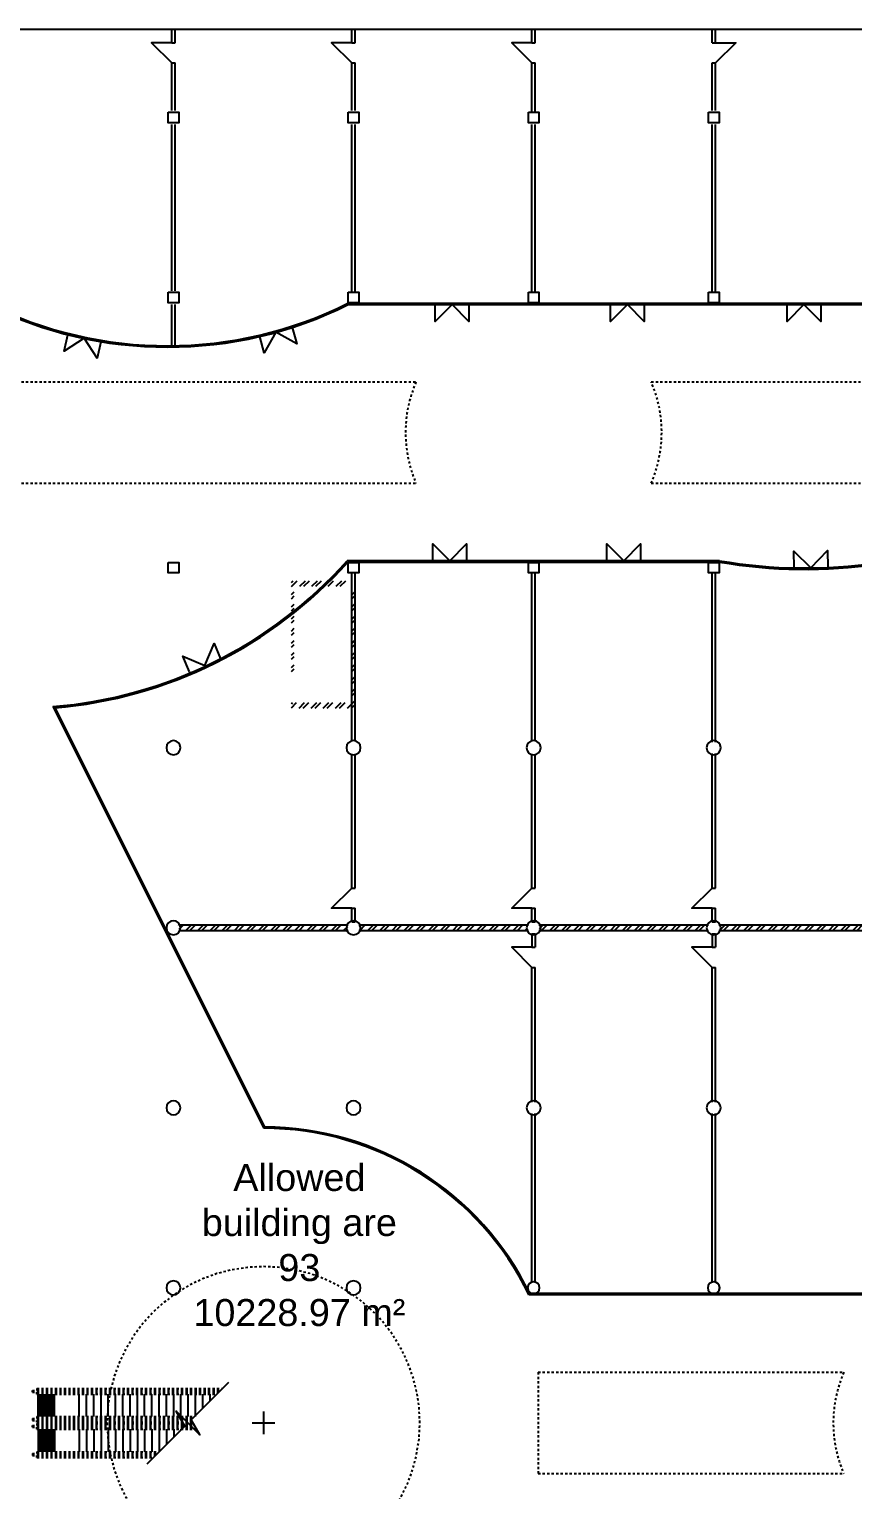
# Model space of a CAD drawing. Header units: metres. Extents: x 183920 to 185578, y 20757 to 21440.
# Drawn here: x 184339 to 184375.5, y 20920.4 to 20985.3 of the extents above; entities that cross this region are included whole.
import ezdxf

# ---------------------------------------------------------------- set-up
doc = ezdxf.new("R2010")
doc.units = ezdxf.units.M
for name, pattern in [('Style_13', [0]), ('Style_15', [9.525e-07, 6.35e-07, -3.175e-07]), ('Style_23', [0]), ('Style_29', [5e-07, 2.5e-07, -2.5e-07]), ('Style_8', [0])]:
    doc.linetypes.add(name, pattern=pattern)
for name, color, linetype, true_color in [('0_1', 7, 'Continuous', 0x000000), ('Background', 7, 'Continuous', 0xfabd88), ('brick', 12, 'Continuous', 0xbd0000), ('COLON', 5, 'Continuous', 0x0000ff), ('DOORS', 8, 'Continuous', 0x414141), ('DRAW', 7, 'Continuous', 0xffffff), ('GKL', 5, 'Continuous', 0x0000ff), ('Glass', 4, 'Continuous', 0x00ffff), ('WALL', 7, 'Continuous', 0x000000)]:
    doc.layers.add(name, color=color, linetype=linetype, true_color=true_color)
doc.styles.add('Style_11', font='', dxfattribs={"height": 1.2})
doc.styles.get('Style_11').set_extended_font_data('arial')
pattern_1 = [(45, (-3.600000000000116, 82), (-0.2694076836320746, 0.2694076836320746), []), (45, (-3.420394800000009, 82), (-0.2694076836320746, 0.2694076836320746), [])]

# ---------------------------------------------------------------- blocks, each defined once
blk = doc.blocks.new('AC584E3954')
at = {"layer": 'Glass', "linetype": 'Style_13'}
for points in [[(-0.8850831972660963, -1.234254007406082), (-0.8850831972660963, -1.174254007406082)], [(0.6149168027339037, -1.234254007406082), (0.6149168027339037, -1.984254007406082), (-0.1350831972660962, -1.234254007406082), (-0.8850831972660963, -1.984254007406082), (-0.8850831972660963, -1.234254007406082)], [(0.6149168027339037, -1.234254007406082), (0.6149168027339037, -1.174254007406082)]]:
    blk.add_lwpolyline(points, dxfattribs=at)
blk = doc.blocks.new('AC7174312D')
at = {"layer": 'WALL', "linetype": 'Style_13'}
for points in [[(4.25, -5.749999999999956), (4.25, -6.749999999999956)], [(3.75, -6.249999999999956), (4.75, -6.249999999999956)]]:
    blk.add_lwpolyline(points, dxfattribs=at)

msp = doc.modelspace()

# ---------------------------------------------------------------- hatches: boundary and pattern name
at = {"layer": 'DRAW'}
h = msp.add_hatch(dxfattribs=at)
h.set_pattern_fill('PATTERN_0', color=256, scale=0.04, style=0, pattern_type=2)
h.set_pattern_definition(pattern_1)
h.paths.add_polyline_path([(184350.6074337187, 20955.36363197711), (184350.6074337187, 20955.11363197711), (184353.4274337187, 20955.11363197711), (184353.4274337187, 20960.45863197711), (184353.3074337186, 20960.45863197711), (184353.3074337186, 20955.36363197711), (184350.6074337187, 20955.36363197711)], flags=0)
h.paths.add_polyline_path([(184350.6074337187, 20960.78363197711), (184353.1024337187, 20960.78363197711), (184353.1024337187, 20960.72363197711), (184353.1024337187, 20960.53363197711), (184350.7274337187, 20960.53363197711), (184350.7274337187, 20956.56363197711), (184350.6074337187, 20956.56363197711), (184350.6074337187, 20960.78363197711)], flags=0)
h = msp.add_hatch(dxfattribs=at)
h.set_pattern_fill('PATTERN_0', color=256, scale=0.04, style=0, pattern_type=2)
h.set_pattern_definition(pattern_1)
edge = h.paths.add_edge_path(flags=0)
edge.add_line((184361.1337672897, 20945.48654259391), (184353.6011001476, 20945.48654259391))
edge.add_arc((184353.3674337187, 20945.36154259395), 0.2649999999882947, -9.51058609643951e-09, 28.144581299073707, ccw=False)
edge.add_arc((184353.3674337187, 20945.36154259387), 0.2649999999894779, -28.144581299009474, 9.44652356338338e-09, ccw=False)
edge.add_line((184353.6011001476, 20945.23654259391), (184361.1337672897, 20945.23654259391))
edge.add_arc((184361.3674337187, 20945.36154259392), 0.2650000000044944, 180.0000000031302, 208.1445813115359, ccw=False)
edge.add_arc((184361.3674337187, 20945.3615425939), 0.2650000000031514, 151.8554186883914, 179.9999999969426, ccw=False)
edge.add_line((184361.1337672897, 20945.48654259391), (184361.1337672897, 20945.48654259391))
edge = h.paths.add_edge_path(flags=0)
edge.add_line((184353.1337672897, 20945.48654259391), (184345.6011001476, 20945.48654259391))
edge.add_arc((184345.3674337187, 20945.36154259395), 0.2649999999873728, -9.560608305037022e-09, 28.144581299123615, ccw=False)
edge.add_arc((184345.3674337187, 20945.36154259387), 0.2649999999903997, -28.144581298959622, 9.39661504162359e-09, ccw=False)
edge.add_line((184345.6011001476, 20945.23654259391), (184353.1337672897, 20945.23654259391))
edge.add_arc((184353.3674337187, 20945.36154259392), 0.2650000000050823, 180.0000000031621, 208.1445813115041, ccw=False)
edge.add_arc((184353.3674337187, 20945.3615425939), 0.2650000000025781, 151.8554186883603, 179.9999999969736, ccw=False)
edge.add_line((184353.1337672897, 20945.48654259391), (184353.1337672897, 20945.48654259391))
h = msp.add_hatch(dxfattribs=at)
h.set_pattern_fill('PATTERN_0', color=256, scale=0.04, style=0, pattern_type=2)
h.set_pattern_definition(pattern_1)
edge = h.paths.add_edge_path(flags=0)
edge.add_line((184369.1337672897, 20945.48654259391), (184361.6011001476, 20945.48654259391))
edge.add_arc((184361.3674337187, 20945.36154259395), 0.26499999998836, -9.507118647889001e-09, 28.144581299070126, ccw=False)
edge.add_arc((184361.3674337187, 20945.36154259387), 0.2649999999894126, -28.14458129901311, 9.44999101193389e-09, ccw=False)
edge.add_line((184361.6011001476, 20945.23654259391), (184369.1337672897, 20945.23654259391))
edge.add_arc((184369.3674337187, 20945.36154259392), 0.2650000000043637, 180.0000000031231, 208.144581311543, ccw=False)
edge.add_arc((184369.3674337187, 20945.3615425939), 0.2650000000033185, 151.8554186884004, 179.9999999969335, ccw=False)
edge.add_line((184369.1337672897, 20945.48654259391), (184369.1337672897, 20945.48654259391))
edge = h.paths.add_edge_path(flags=0)
edge.add_arc((184377.3674337187, 20945.36154259393), 0.3149999999940961, 156.6201318884875, 180.0000000042841)
edge.add_arc((184377.3674337187, 20945.36154259389), 0.3149999999968788, 179.9999999958206, 203.3798681114078)
edge.add_line((184377.0782970728, 20945.23654259391), (184369.6011001476, 20945.23654259391))
edge.add_arc((184369.3674337187, 20945.36154259387), 0.2649999999903344, 331.8554187010369, 360.0000000094)
edge.add_arc((184369.3674337187, 20945.36154259395), 0.2649999999874382, 359.999999990443, 388.1445812991201)
edge.add_line((184369.6011001476, 20945.48654259391), (184377.0782970728, 20945.48654259391))
edge.add_line((184377.0782970728, 20945.48654259391), (184377.0782970728, 20945.48654259391))

# ---------------------------------------------------------------- linework, layer by layer
at = {"layer": '0_1', "linetype": 'Style_29'}
for points in [[(184339.0999609628, 20924.80870794824), (184347.4630585863, 20924.80870794824)], [(184339.0999609628, 20924.72587330256), (184347.3802239407, 20924.72587330257)], [(184339.3020414292, 20924.8915425939), (184347.545893232, 20924.89154259391)], [(184339.3020414293, 20924.6430386569), (184347.297389295, 20924.6430386569)], [(184339.0999609628, 20923.55721188503), (184346.2115625232, 20923.55721188512)], [(184339.0999609628, 20923.47437723936), (184346.1738191333, 20923.47437723945)], [(184339.3020414293, 20923.6400465307), (184346.2943971689, 20923.64004653079)], [(184339.3020414293, 20923.39154259369), (184346.2216437382, 20923.39154259378)], [(184339.3020414293, 20923.33154259391), (184346.2562847543, 20923.33154259391)], [(184339.0999609628, 20923.24870794824), (184346.3041093593, 20923.24870794825)], [(184339.0999609628, 20923.16587330257), (184346.3519339643, 20923.16587330258)], [(184339.3020414293, 20923.08303865691), (184346.3997585692, 20923.08303865691)], [(184339.0999609628, 20921.99721188503), (184344.6515625232, 20921.99721188511)], [(184339.3020414293, 20922.08004653071), (184344.7343971689, 20922.08004653078)], [(184339.0999609628, 20921.91437723937), (184344.5687278775, 20921.91437723944)], [(184339.3020414293, 20921.8315425937), (184344.4858932319, 20921.83154259377)]]:
    msp.add_lwpolyline(points, dxfattribs=at)
at = {"layer": '0_1', "linetype": 'Style_13'}
for points in [[(184339.0999609628, 20924.72587330254), (184339.0999609628, 20924.8087079482)], [(184339.3020414293, 20924.89154259388), (184339.3020414293, 20924.8087079482)], [(184339.3020414293, 20924.64303865687), (184339.3020414293, 20924.72587330254)], [(184339.3610611143, 20923.64004653073), (184339.3610611143, 20924.64303865686)], [(184339.4132005154, 20923.64004653073), (184339.4132005154, 20924.64303865686)], [(184339.4779150824, 20923.64004653073), (184339.4779150823, 20924.64303865687)], [(184339.5426296493, 20923.64004653073), (184339.5426296493, 20924.64303865687)], [(184339.6073442162, 20923.64004653073), (184339.6073442162, 20924.64303865686)], [(184339.6720587832, 20923.64004653073), (184339.6720587832, 20924.64303865686)], [(184339.7367733501, 20923.64004653073), (184339.7367733501, 20924.64303865686)], [(184339.801487917, 20923.64004653073), (184339.801487917, 20924.64303865686)], [(184339.8662024839, 20923.64004653073), (184339.8662024839, 20924.64303865686)], [(184339.9309170509, 20923.64004653074), (184339.9309170508, 20924.64303865687)], [(184339.9956316178, 20923.64004653074), (184339.9956316178, 20924.64303865686)], [(184340.0603461847, 20923.64004653074), (184340.0603461847, 20924.64303865687)], [(184340.0883028776, 20923.64004653074), (184340.0883028776, 20924.64303865686)], [(184339.0999609628, 20923.55721188506), (184339.0999609628, 20923.47437723939)], [(184339.3020414293, 20923.64004653073), (184339.3020414293, 20923.55721188506)], [(184339.3020414293, 20923.39154259372), (184339.3020414293, 20923.47437723939)], [(184339.3020414293, 20923.33154259388), (184339.3020414293, 20923.24870794822)], [(184339.0999609628, 20923.16587330255), (184339.0999609628, 20923.24870794821)], [(184339.3020414293, 20923.08303865687), (184339.3020414293, 20923.16587330255)], [(184339.3610611143, 20923.08303865687), (184339.3610611143, 20922.08004653074)], [(184339.4132005154, 20923.08303865687), (184339.4132005154, 20922.08004653074)], [(184339.4779150824, 20923.08303865687), (184339.4779150824, 20922.08004653074)], [(184339.5426296493, 20923.08303865687), (184339.5426296493, 20922.08004653074)], [(184339.6073442162, 20923.08303865687), (184339.6073442162, 20922.08004653074)], [(184339.6720587832, 20923.08303865687), (184339.6720587832, 20922.08004653074)], [(184339.7367733501, 20923.08303865687), (184339.7367733501, 20922.08004653074)], [(184339.801487917, 20923.08303865687), (184339.801487917, 20922.08004653075)], [(184339.8662024839, 20923.08303865687), (184339.8662024839, 20922.08004653075)], [(184339.9309170509, 20923.08303865687), (184339.9309170509, 20922.08004653075)], [(184339.9956316178, 20923.08303865687), (184339.9956316178, 20922.08004653075)], [(184340.0603461847, 20923.08303865687), (184340.0603461847, 20922.08004653075)], [(184340.0883028776, 20923.08303865687), (184340.0883028776, 20922.08004653075)], [(184339.0999609628, 20921.99721188506), (184339.0999609628, 20921.91437723939)], [(184339.3020414293, 20922.08004653073), (184339.3020414293, 20921.99721188507)], [(184339.3020414293, 20921.83154259373), (184339.3020414293, 20921.9143772394)]]:
    msp.add_lwpolyline(points, dxfattribs=at)
at = {"layer": 'brick', "linetype": 'Style_13'}
for points in [[(184345.6011001476, 20945.48654259391), (184353.1337672897, 20945.48654259391)], [(184353.6011001476, 20945.48654259391), (184361.1337672897, 20945.48654259391)], [(184353.6011001476, 20945.48654259391), (184361.1337672897, 20945.48654259391)], [(184361.6011001476, 20945.48654259391), (184369.1337672897, 20945.48654259391)], [(184361.6011001476, 20945.48654259391), (184369.1337672897, 20945.48654259391)], [(184369.6011001476, 20945.48654259391), (184377.0782970728, 20945.48654259391)], [(184345.6011001476, 20945.23654259391), (184353.1337672897, 20945.23654259391)], [(184353.6011001476, 20945.23654259391), (184361.1337672897, 20945.23654259391)], [(184353.6011001476, 20945.23654259391), (184361.1337672897, 20945.23654259391)], [(184361.6011001476, 20945.23654259391), (184369.1337672897, 20945.23654259391)], [(184361.6011001476, 20945.23654259391), (184369.1337672897, 20945.23654259391)], [(184369.6011001476, 20945.23654259391), (184377.0782970728, 20945.23654259391)]]:
    msp.add_lwpolyline(points, dxfattribs=at)
at = {"layer": 'COLON', "linetype": 'Style_23'}
for points in [[(184345.1324337187, 20981.59654259391), (184345.6024337187, 20981.59654259391), (184345.6024337187, 20981.12654259391), (184345.1324337187, 20981.12654259391), (184345.1324337187, 20981.59654259391)], [(184353.1324337187, 20981.59654259391), (184353.6024337187, 20981.59654259391), (184353.6024337187, 20981.12654259391), (184353.1324337187, 20981.12654259391), (184353.1324337187, 20981.59654259391)], [(184361.1324337187, 20981.59654259391), (184361.6024337187, 20981.59654259391), (184361.6024337187, 20981.12654259391), (184361.1324337187, 20981.12654259391), (184361.1324337187, 20981.59654259391)], [(184369.1324337187, 20981.59654259391), (184369.6024337187, 20981.59654259391), (184369.6024337187, 20981.12654259391), (184369.1324337187, 20981.12654259391), (184369.1324337187, 20981.59654259391)], [(184345.1324337187, 20973.59654259391), (184345.6024337187, 20973.59654259391), (184345.6024337187, 20973.12654259391), (184345.1324337187, 20973.12654259391), (184345.1324337187, 20973.59654259391)], [(184353.1324337187, 20973.59654259391), (184353.6024337187, 20973.59654259391), (184353.6024337187, 20973.12654259391), (184353.1324337187, 20973.12654259391), (184353.1324337187, 20973.59654259391)], [(184361.1324337187, 20973.59654259391), (184361.6024337187, 20973.59654259391), (184361.6024337187, 20973.12654259391), (184361.1324337187, 20973.12654259391), (184361.1324337187, 20973.59654259391)], [(184369.1324337187, 20973.59654259391), (184369.6024337187, 20973.59654259391), (184369.6024337187, 20973.12654259391), (184369.1324337187, 20973.12654259391), (184369.1324337187, 20973.59654259391)], [(184345.1324337187, 20961.59654259391), (184345.6024337187, 20961.59654259391), (184345.6024337187, 20961.12654259391), (184345.1324337187, 20961.12654259391), (184345.1324337187, 20961.59654259391)], [(184353.1324337187, 20961.59654259391), (184353.6024337187, 20961.59654259391), (184353.6024337187, 20961.12654259391), (184353.1324337187, 20961.12654259391), (184353.1324337187, 20961.59654259391)], [(184361.1324337187, 20961.59654259391), (184361.6024337187, 20961.59654259391), (184361.6024337187, 20961.12654259391), (184361.1324337187, 20961.12654259391), (184361.1324337187, 20961.59654259391)], [(184369.1324337187, 20961.59654259391), (184369.6024337187, 20961.59654259391), (184369.6024337187, 20961.12654259391), (184369.1324337187, 20961.12654259391), (184369.1324337187, 20961.59654259391)]]:
    msp.add_lwpolyline(points, close=True, dxfattribs=at)
at = {"layer": 'COLON', "linetype": 'Style_8'}
for points in [[(184345.0524337187, 20953.36154259391, 0.9999999999999999), (184345.6824337186, 20953.36154259391, 0.9999999999999999), (184345.0524337187, 20953.36154259391)], [(184353.0524337187, 20953.36154259391, 0.9999999999999999), (184353.6824337186, 20953.36154259391, 0.9999999999999999), (184353.0524337187, 20953.36154259391)], [(184361.0524337187, 20953.36154259391, 0.9999999999999999), (184361.6824337186, 20953.36154259391, 0.9999999999999999), (184361.0524337187, 20953.36154259391)], [(184369.0524337187, 20953.36154259391, 0.9999999999999999), (184369.6824337186, 20953.36154259391, 0.9999999999999999), (184369.0524337187, 20953.36154259391)], [(184353.0524337187, 20945.36154259391, 0.9999999999999999), (184353.6824337186, 20945.36154259391, 0.9999999999999999), (184353.0524337187, 20945.36154259391)], [(184361.0524337187, 20945.36154259391, 0.9999999999999999), (184361.6824337186, 20945.36154259391, 0.9999999999999999), (184361.0524337187, 20945.36154259391)], [(184369.0524337187, 20945.36154259391, 0.9999999999999999), (184369.6824337186, 20945.36154259391, 0.9999999999999999), (184369.0524337187, 20945.36154259391)], [(184353.0524337187, 20937.36154259391, 0.9999999999999999), (184353.6824337186, 20937.36154259391, 0.9999999999999999), (184353.0524337187, 20937.36154259391)], [(184361.0524337187, 20937.36154259391, 0.9999999999999999), (184361.6824337186, 20937.36154259391, 0.9999999999999999), (184361.0524337187, 20937.36154259391)], [(184369.0524337187, 20937.36154259391, 0.9999999999999999), (184369.6824337186, 20937.36154259391, 0.9999999999999999), (184369.0524337187, 20937.36154259391)]]:
    msp.add_lwpolyline(points, format="xyb", close=True, dxfattribs=at)
at = {"layer": 'COLON', "linetype": 'Style_23'}
for points in [[(184345.0524337187, 20945.36154259391, 0.9999999999999999), (184345.6824337186, 20945.36154259391, 0.9999999999999999), (184345.0524337187, 20945.36154259391)], [(184345.0524337187, 20937.36154259391, 0.9999999999999999), (184345.6824337186, 20937.36154259391, 0.9999999999999999), (184345.0524337187, 20937.36154259391)], [(184345.0524337187, 20929.36154259391, 0.9999999999999999), (184345.6824337186, 20929.36154259391, 0.9999999999999999), (184345.0524337187, 20929.36154259391)], [(184353.0524337187, 20929.36154259391, 0.9999999999999999), (184353.6824337186, 20929.36154259391, 0.9999999999999999), (184353.0524337187, 20929.36154259391)]]:
    msp.add_lwpolyline(points, format="xyb", close=True, dxfattribs=at)
at = {"layer": 'COLON', "linetype": 'Style_13'}
for points in [[(184361.1024337187, 20929.36154259391, 0.9999999999999999), (184361.6324337187, 20929.36154259391, 0.9999999999999999), (184361.1024337187, 20929.36154259391)], [(184369.1024337187, 20929.36154259391, 0.9999999999999999), (184369.6324337187, 20929.36154259391, 0.9999999999999999), (184369.1024337187, 20929.36154259391)]]:
    msp.add_lwpolyline(points, format="xyb", close=True, dxfattribs=at)
at = {"layer": 'DOORS', "linetype": 'Style_13'}
for points in [[(184345.2924337187, 20984.68654259391), (184344.3924337187, 20984.68654259391), (184345.2924337187, 20983.78654259392)], [(184353.2924337187, 20984.68654259391), (184352.3924337187, 20984.68654259391), (184353.2924337187, 20983.78654259392)], [(184361.2924337187, 20984.68654259391), (184360.3924337187, 20984.68654259391), (184361.2924337187, 20983.78654259392)], [(184369.4424337187, 20984.68654259391), (184370.3424337186, 20984.68654259391), (184369.4424337187, 20983.78654259392)], [(184353.2924337187, 20946.22654259391), (184352.3924337187, 20946.22654259391), (184353.2924337187, 20947.12654259391)], [(184361.2924337187, 20946.22654259391), (184360.3924337187, 20946.22654259391), (184361.2924337187, 20947.12654259391)], [(184369.2924337187, 20946.22654259391), (184368.3924337187, 20946.22654259391), (184369.2924337187, 20947.12654259391)], [(184361.2924337187, 20944.49654259391), (184360.3924337187, 20944.49654259391), (184361.2924337187, 20943.59654259391)], [(184369.2924337187, 20944.49654259391), (184368.3924337187, 20944.49654259391), (184369.2924337187, 20943.59654259391)]]:
    msp.add_lwpolyline(points, dxfattribs=at)
at = {"layer": 'GKL', "linetype": 'Style_13'}
for points in [[(184329.4424337187, 20985.28654259392), (184387.2424337186, 20985.28654259391)], [(184345.2924337187, 20984.68654259391), (184345.2924337187, 20985.28654259391)], [(184345.4424337187, 20984.68654259391), (184345.4424337187, 20985.28654259391)], [(184353.2924337187, 20984.68654259391), (184353.2924337187, 20985.28654259391)], [(184353.4424337187, 20984.68654259391), (184353.4424337187, 20985.28654259391)], [(184361.2924337187, 20984.68654259391), (184361.2924337187, 20985.28654259391)], [(184361.4424337187, 20984.68654259391), (184361.4424337187, 20985.28654259391)], [(184369.2924337187, 20984.68654259391), (184369.2924337187, 20985.28654259391)], [(184369.4424337187, 20984.68654259391), (184369.4424337187, 20985.28654259391)], [(184345.2924337187, 20984.68654259391), (184345.4424337187, 20984.68654259391)], [(184353.2924337187, 20984.68654259391), (184353.4424337187, 20984.68654259391)], [(184361.2924337187, 20984.68654259391), (184361.4424337187, 20984.68654259391)], [(184369.2924337187, 20984.68654259391), (184369.4424337187, 20984.68654259391)], [(184345.2924337187, 20983.78654259392), (184345.4424337187, 20983.78654259392)], [(184345.2924337187, 20981.66748376473), (184345.2924337187, 20983.78654259392)], [(184345.4424337187, 20981.66748376473), (184345.4424337187, 20983.78654259392)], [(184353.2924337187, 20981.66748376473), (184353.2924337187, 20983.78654259392)], [(184353.2924337187, 20983.78654259392), (184353.4424337187, 20983.78654259392)], [(184353.4424337187, 20981.66748376473), (184353.4424337187, 20983.78654259392)], [(184361.2924337187, 20983.78654259392), (184361.4424337187, 20983.78654259392)], [(184361.2924337187, 20981.61570789446), (184361.2924337187, 20983.78654259392)], [(184361.4424337187, 20981.61570789446), (184361.4424337187, 20983.78654259392)], [(184369.2924337187, 20983.78654259392), (184369.4424337187, 20983.78654259392)], [(184369.2924337187, 20981.66748376473), (184369.2924337187, 20983.78654259392)], [(184369.4424337187, 20981.66748376473), (184369.4424337187, 20983.78654259392)], [(184345.2924337187, 20973.66748376473), (184345.2924337187, 20981.0556014231)], [(184345.4424337187, 20973.66748376473), (184345.4424337187, 20981.0556014231)], [(184353.2924337187, 20973.61570789446), (184353.2924337187, 20981.0556014231)], [(184353.4424337187, 20973.61570789446), (184353.4424337187, 20981.0556014231)], [(184361.2924337187, 20973.61570789446), (184361.2924337187, 20981.0556014231)], [(184361.4424337187, 20973.61570789446), (184361.4424337187, 20981.0556014231)], [(184369.2924337187, 20973.61570789446), (184369.2924337187, 20981.0556014231)], [(184369.4424337187, 20973.61570789446), (184369.4424337187, 20981.0556014231)], [(184345.2924337187, 20971.22029686623), (184345.2924337187, 20973.0556014231)], [(184345.4424337187, 20971.22248904483), (184345.4424337187, 20973.0556014231)], [(184353.2924337187, 20953.66748376473), (184353.2924337187, 20961.10737729337)], [(184353.4424337187, 20953.66748376473), (184353.4424337187, 20961.10737729337)], [(184361.2924337187, 20953.66748376473), (184361.2924337187, 20961.10737729337)], [(184361.4424337187, 20953.66748376473), (184361.4424337187, 20961.10737729337)], [(184369.2924337187, 20953.61570789446), (184369.2924337187, 20961.10737729337)], [(184369.4424337187, 20953.61570789446), (184369.4424337187, 20961.10737729337)], [(184353.2924337187, 20947.12654259391), (184353.2924337187, 20953.0556014231)], [(184353.4424337187, 20947.12654259391), (184353.4424337187, 20953.0556014231)], [(184361.2924337187, 20947.12654259391), (184361.2924337187, 20953.0556014231)], [(184361.4424337187, 20947.12654259391), (184361.4424337187, 20953.0556014231)], [(184369.2924337187, 20947.12654259391), (184369.2924337187, 20953.10737729337)], [(184369.4424337187, 20947.12654259391), (184369.4424337187, 20953.10737729337)], [(184353.2924337187, 20947.12654259391), (184353.4424337187, 20947.12654259391)], [(184361.2924337187, 20947.12654259391), (184361.4424337187, 20947.12654259391)], [(184369.2924337187, 20947.12654259391), (184369.4424337187, 20947.12654259391)], [(184353.2924337187, 20945.62654259391), (184353.2924337187, 20946.22654259391)], [(184353.2924337187, 20946.22654259391), (184353.4424337187, 20946.22654259391)], [(184353.4424337187, 20945.62654259391), (184353.4424337187, 20946.22654259391)], [(184361.2924337187, 20945.61570789446), (184361.2924337187, 20946.22654259391)], [(184361.2924337187, 20946.22654259391), (184361.4424337187, 20946.22654259391)], [(184361.4424337187, 20945.61570789446), (184361.4424337187, 20946.22654259391)], [(184369.2924337187, 20945.61570789446), (184369.2924337187, 20946.22654259391)], [(184369.2924337187, 20946.22654259391), (184369.4424337187, 20946.22654259391)], [(184369.4424337187, 20945.61570789446), (184369.4424337187, 20946.22654259391)], [(184353.2924337187, 20945.62654259391), (184353.4424337187, 20945.62654259391)], [(184361.2924337187, 20945.62654259391), (184361.4424337187, 20945.62654259391)], [(184369.2924337187, 20945.62654259391), (184369.4424337187, 20945.62654259391)], [(184361.2924337187, 20945.10737729337), (184361.2924337187, 20944.49654259391)], [(184361.2924337187, 20945.09654259391), (184361.4424337187, 20945.09654259391)], [(184361.4424337187, 20945.10737729337), (184361.4424337187, 20944.49654259391)], [(184369.2924337187, 20945.10737729337), (184369.2924337187, 20944.49654259391)], [(184369.2924337187, 20945.09654259391), (184369.4424337187, 20945.09654259391)], [(184369.4424337187, 20945.10737729337), (184369.4424337187, 20944.49654259391)], [(184361.2924337187, 20944.49654259391), (184361.4424337187, 20944.49654259391)], [(184369.2924337187, 20944.49654259391), (184369.4424337187, 20944.49654259391)], [(184361.2924337187, 20943.59654259391), (184361.4424337187, 20943.59654259391)], [(184361.2924337187, 20937.61570789446), (184361.2924337187, 20943.59654259391)], [(184361.4424337187, 20937.61570789446), (184361.4424337187, 20943.59654259391)], [(184369.2924337187, 20943.59654259391), (184369.4424337187, 20943.59654259391)], [(184369.2924337187, 20937.61570789446), (184369.2924337187, 20943.59654259391)], [(184369.4424337187, 20937.61570789446), (184369.4424337187, 20943.59654259391)], [(184361.2924337187, 20929.61570789446), (184361.2924337187, 20937.10737729337)], [(184361.4424337187, 20929.61570789446), (184361.4424337187, 20937.10737729337)], [(184369.2924337187, 20929.61570789446), (184369.2924337187, 20937.10737729337)], [(184369.4424337187, 20929.61570789446), (184369.4424337187, 20937.10737729337)]]:
    msp.add_lwpolyline(points, dxfattribs=at)
at = {"layer": 'Glass', "linetype": 'Style_13'}
for points in [[(184337.0801375474, 20973.05144177903, 0.2357628462954335), (184353.1315921757, 20973.05154259333)], [(184337.1249592553, 20973.09613876576, 0.2356744113908503), (184353.1174337199, 20973.11154259452)], [(184369.6174337188, 20961.61154259389, 0.1586492270688871), (184383.3739098855, 20963.61154259343)], [(184369.6276024789, 20961.67067461836, 0.1588095479505331), (184383.3598814462, 20963.67154259546)], [(184340.0121901378, 20955.18786567698, 0.1925438074412864), (184353.0906395479, 20961.67154259248)], [(184340.1055346014, 20955.13534082875, 0.1910228301095044), (184353.1174337223, 20961.61154259802)], [(184361.1577440186, 20929.05154259391, 0.2876182488028429), (184349.3796017431, 20936.45304246629)], [(184361.1953497495, 20929.11154259391, 0.2860801521781561), (184349.4167271446, 20936.51295574196)]]:
    msp.add_lwpolyline(points, format="xyb", dxfattribs=at)
for points in [[(184353.1174337186, 20973.11154259391), (184377.6174337186, 20973.11154259391)], [(184353.1315921769, 20973.05154259391), (184377.639455362, 20973.05154259391)], [(184369.6276024788, 20961.67067461838), (184353.0906395492, 20961.67154259391)], [(184353.1174337186, 20961.61154259391), (184369.6174337186, 20961.61154259391)], [(184340.0121901378, 20955.18786567698), (184349.3796017431, 20936.45304246629)], [(184340.1055346012, 20955.13534082874), (184349.4167271446, 20936.51295574196)], [(184377.0811306009, 20929.05154259391), (184361.1577440186, 20929.05154259391)], [(184377.1174337186, 20929.11154259391), (184361.1953497495, 20929.11154259391)]]:
    msp.add_lwpolyline(points, dxfattribs=at)
at = {"layer": 'WALL', "linetype": 'Style_15'}
for points in [[(184337.6174337186, 20969.61154259391), (184356.1411922393, 20969.61154259391)], [(184366.5936751979, 20969.61154259391), (184385.1174337186, 20969.61154259391)], [(184337.6174337186, 20965.11154259391), (184356.1411922393, 20965.11154259391)], [(184366.5936751979, 20965.11154259391), (184385.1174337186, 20965.11154259391)], [(184361.5674337187, 20925.61154259337), (184375.1411929084, 20925.61153311808)], [(184361.5674337187, 20925.61154259391), (184361.5674337187, 20921.11154259391)], [(184361.5674337187, 20921.11154259337), (184375.141187491, 20921.11154259337)]]:
    msp.add_lwpolyline(points, dxfattribs=at)
for points in [[(184356.1411969877, 20969.61155362321, 0.2061148980329116), (184356.1411874905, 20965.11155362431)], [(184366.5936799468, 20965.11155362431, 0.2061148980329114), (184366.5936704496, 20969.61155362321)], [(184375.1411969878, 20925.61154259367, 0.2061148981332913), (184375.1411874913, 20921.11154259275)]]:
    msp.add_lwpolyline(points, format="xyb", dxfattribs=at)
msp.add_lwpolyline([(184356.3124337186, 20923.36154259391, 1), (184342.4224337187, 20923.36154259391, 1), (184356.3124337186, 20923.36154259391)], format="xyb", close=True, dxfattribs=at)
at = {"layer": 'WALL', "linetype": 'Style_13'}
for points in [[(184341.1819609625, 20923.64004653072), (184341.1819609625, 20924.6430386569)], [(184341.5041224127, 20923.64004653073), (184341.5041224127, 20924.6430386569)], [(184341.8271498883, 20923.64004653073), (184341.8271498883, 20924.6430386569)], [(184342.150177364, 20923.64004653074), (184342.1501773639, 20924.6430386569)], [(184342.4732048396, 20923.64004653074), (184342.4732048396, 20924.6430386569)], [(184342.7962323152, 20923.64004653075), (184342.7962323152, 20924.6430386569)], [(184343.1192597908, 20923.64004653075), (184343.1192597908, 20924.6430386569)], [(184343.4422872664, 20923.64004653075), (184343.4422872664, 20924.6430386569)], [(184343.765314742, 20923.64004653076), (184343.765314742, 20924.6430386569)], [(184344.0883422176, 20923.64004653076), (184344.0883422176, 20924.6430386569)], [(184344.2030505194, 20921.54869988129), (184345.8744718757, 20923.2201212376), (184345.4881015452, 20923.88933428059), (184346.5436849187, 20922.83375090708), (184346.1573145882, 20923.50296395008), (184347.8287359445, 20925.17438530638)], [(184344.4113696933, 20923.64004653077), (184344.4113696933, 20924.6430386569)], [(184344.7343971689, 20923.64004653077), (184344.7343971689, 20924.6430386569)], [(184345.0574246445, 20923.64004653077), (184345.0574246445, 20924.6430386569)], [(184345.3804521201, 20923.64004653078), (184345.3804521201, 20924.6430386569)], [(184345.7034795957, 20923.64004653078), (184345.7034795957, 20924.6430386569)], [(184346.0265070714, 20923.64004653079), (184346.0265070713, 20924.6430386569)], [(184346.349534547, 20923.6400465308), (184346.349534547, 20924.6430386569)], [(184346.6725620226, 20924.01821138447), (184346.6725620226, 20924.6430386569)], [(184346.9955894982, 20924.34123886008), (184346.9955894982, 20924.6430386569)], [(184341.1819609625, 20923.08303865691), (184341.1819609625, 20922.08004653073)], [(184341.5041224127, 20923.08303865691), (184341.5041224127, 20922.08004653074)], [(184341.8271498883, 20923.08303865691), (184341.8271498883, 20922.08004653074)], [(184342.150177364, 20923.08303865691), (184342.150177364, 20922.08004653075)], [(184342.4732048396, 20923.08303865691), (184342.4732048396, 20922.08004653075)], [(184342.7962323152, 20923.08303865691), (184342.7962323152, 20922.08004653075)], [(184343.1192597908, 20923.08303865691), (184343.1192597908, 20922.08004653076)], [(184343.4422872664, 20923.08303865691), (184343.4422872664, 20922.08004653077)], [(184343.765314742, 20923.08303865691), (184343.765314742, 20922.08004653077)], [(184344.0883422176, 20923.08303865691), (184344.0883422176, 20922.08004653077)], [(184344.4113696933, 20923.08303865691), (184344.4113696933, 20922.08004653078)], [(184344.7343971689, 20923.08303865691), (184344.7343971689, 20922.08004653078)], [(184345.0574246445, 20923.08303865691), (184345.0574246445, 20922.40307400639)], [(184345.3804521201, 20923.08303865691), (184345.3804521201, 20922.72610148201)], [(184345.7034795957, 20923.08303865691), (184345.7034795957, 20923.04912895762)], [(184346.349534547, 20923.08303865691), (184346.349534547, 20923.02790127881)]]:
    msp.add_lwpolyline(points, dxfattribs=at)

# ---------------------------------------------------------------- block references
at = {"layer": 'Glass'}
for p in [(184357.8808272832, 20974.28579660132), (184365.666360457, 20974.28579660132), (184373.5109628473, 20974.28579660132)]:
    msp.add_blockref('AC584E3954', p, dxfattribs=at)
for p, rotation in [((184349.7294188343, 20973.05557576321), 15.2413212052571), ((184341.8019710525, 20972.73333035087), 347.7995884389537), ((184357.5075108831, 20960.43728858651), 180), ((184365.2336323182, 20960.43728858651), 180), ((184373.5636675213, 20960.1252710733), 180.6933739192714), ((184347.1165834018, 20955.82725095638), 202.5032942853318)]:
    msp.add_blockref('AC584E3954', p, dxfattribs=dict(at, rotation=rotation))
at = {"layer": 'WALL'}
msp.add_blockref('AC7174312D', (184345.1174337186, 20929.61154259391), dxfattribs=at)

# ---------------------------------------------------------------- texts
at = {"layer": 'Background', "insert": (184350.9611211871, 20931.25735754889), "char_height": 1.2, "width": 10.52692307692308, "attachment_point": 5, "style": 'Style_11'}
msp.add_mtext('Allowed building are 93\\P10228.97 m²', dxfattribs=at)

doc.saveas('drawing.dxf')
